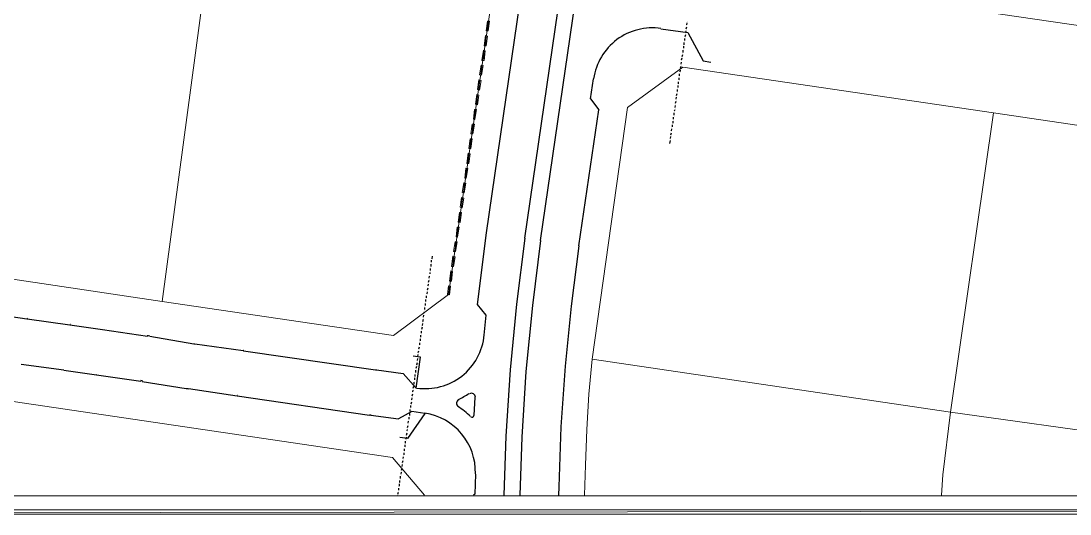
# Model space of a CAD drawing. Header units: inches. Extents: x 5 to 844, y 8 to 596.
# Drawn here: x 264.5 to 529.2, y 8.1 to 132.5 of the extents above; entities that cross this region are included whole.
import ezdxf

# ---------------------------------------------------------------- set-up
doc = ezdxf.new("R2010")
doc.units = ezdxf.units.IN
doc.header["$MEASUREMENT"] = 0
doc.layers.add('PDF_Geometry', color=7, linetype='Continuous', true_color=0x989898)

msp = doc.modelspace()

# ---------------------------------------------------------------- linework, layer by layer
at = {"layer": 'PDF_Geometry', "lineweight": 25}
for points in [[(395.61, 77.15), (456.16, 492.93), (456.29, 494.48)], [(391.62, 77.67), (451.53, 489.72), (451.92, 491.65)], [(379.67, 60.95), (381.98, 79.08), (410.91, 278.23)], [(425.95, 130.51), (432.76, 129.61)], [(432.25, 129.61), (432.38, 129.99)], [(432.38, 130.51), (432.51, 131.02)], [(432.38, 130.25), (432.38, 130.25)], [(432.51, 131.54), (432.64, 132.05)], [(432.51, 131.28), (432.51, 131.28)], [(432.64, 132.31), (432.64, 132.31)], [(431.99, 127.55), (431.99, 128.07)], [(431.99, 127.29), (431.99, 127.29)], [(432.12, 128.58), (432.25, 129.09)], [(432.12, 128.32), (432.12, 128.32)], [(432.25, 129.35), (432.25, 129.35)], [(432.76, 129.61), (436.62, 122.41), (438.55, 122.15)], [(431.61, 125.37), (431.61, 125.37)], [(431.61, 124.59), (431.61, 125.11)], [(431.74, 126.39), (431.74, 126.39)], [(431.74, 125.62), (431.74, 126.14)], [(431.86, 126.52), (431.86, 127.04)], [(431.09, 121.64), (431.22, 122.15)], [(431.22, 122.67), (431.35, 123.18)], [(431.22, 122.41), (431.22, 122.41)], [(431.35, 123.57), (431.48, 124.08)], [(431.35, 123.31), (431.35, 123.31)], [(431.48, 124.34), (431.48, 124.34)], [(430.71, 118.68), (430.71, 119.19)], [(430.84, 119.71), (430.96, 120.09)], [(430.84, 119.45), (430.84, 119.45)], [(430.96, 120.61), (431.09, 121.12)], [(430.96, 120.35), (430.96, 120.35)], [(431.09, 121.38), (431.09, 121.38)], [(408.21, 112.89), (408.98, 117.91)], [(430.45, 116.62), (430.45, 117.14)], [(430.58, 117.65), (430.58, 118.17)], [(430.58, 117.39), (430.58, 117.39)], [(430.71, 118.42), (430.71, 118.42)], [(429.94, 113.67), (430.06, 114.18)], [(430.06, 114.44), (430.06, 114.44)], [(430.19, 115.47), (430.19, 115.47)], [(430.19, 114.69), (430.19, 115.21)], [(430.32, 116.49), (430.32, 116.49)], [(430.32, 115.72), (430.32, 116.24)], [(408.21, 112.89), (410.27, 110.07)], [(429.55, 110.71), (429.68, 111.22)], [(429.68, 111.74), (429.81, 112.25)], [(429.68, 111.48), (429.68, 111.48)], [(429.81, 112.77), (429.94, 113.28)], [(429.81, 112.51), (429.81, 112.51)], [(429.94, 113.41), (429.94, 113.41)], [(405.25, 75.74), (410.27, 110.07)], [(429.29, 108.78), (429.29, 109.29)], [(429.42, 109.81), (429.55, 110.19)], [(429.42, 109.55), (429.42, 109.55)], [(429.55, 110.45), (429.55, 110.45)], [(428.91, 106.59), (428.91, 106.59)], [(428.91, 105.82), (428.91, 106.34)], [(429.04, 107.49), (429.04, 107.49)], [(429.04, 106.72), (429.04, 107.24)], [(429.16, 107.75), (429.16, 108.27)], [(429.29, 108.52), (429.29, 108.52)], [(428.39, 102.87), (428.52, 103.38)], [(428.52, 103.77), (428.65, 104.28)], [(428.52, 103.51), (428.52, 103.51)], [(428.65, 104.79), (428.78, 105.31)], [(428.65, 104.54), (428.65, 104.54)], [(428.78, 105.57), (428.78, 105.57)], [(428.26, 101.58), (428.39, 102.35)], [(428.39, 102.61), (428.39, 102.61)], [(391.62, 77.67), (389.57, 61.08), (387.89, 44.5), (386.87, 27.78), (386.35, 12.87)], [(395.61, 77.15), (393.55, 60.7), (391.88, 44.11), (390.85, 27.53), (390.34, 12.87)], [(405.25, 75.74), (403.32, 60.57), (401.78, 45.4), (400.75, 30.1), (400.24, 14.93), (400.11, 12.87)], [(368.1, 71.63), (368.1, 72.14)], [(368.22, 72.52), (368.35, 73.17)], [(368.22, 72.27), (368.22, 72.27)], [(367.71, 69.31), (367.71, 69.31)], [(367.71, 68.67), (367.71, 69.05)], [(367.84, 70.34), (367.84, 70.34)], [(367.84, 69.57), (367.84, 70.08)], [(367.97, 70.6), (367.97, 71.11)], [(368.1, 71.37), (368.1, 71.37)], [(367.32, 66.61), (367.45, 67.13)], [(367.32, 66.35), (367.32, 66.35)], [(367.45, 67.64), (367.58, 68.15)], [(367.45, 67.38), (367.45, 67.38)], [(367.58, 68.41), (367.58, 68.41)], [(366.94, 63.65), (367.07, 64.17)], [(367.07, 64.68), (367.2, 65.2)], [(367.07, 64.43), (367.07, 64.43)], [(367.2, 65.71), (367.32, 66.1)], [(367.2, 65.45), (367.2, 65.45)], [(366.55, 60.7), (366.55, 61.21)], [(366.68, 61.73), (366.68, 62.24)], [(366.68, 61.47), (366.68, 61.47)], [(366.81, 62.63), (366.81, 63.14)], [(366.81, 62.37), (366.81, 62.37)], [(366.94, 63.4), (366.94, 63.4)], [(381.34, 53.24), (381.85, 58.25), (379.67, 60.95)], [(257.92, 58.51), (265.89, 57.35)], [(366.17, 58.77), (366.3, 59.15)], [(366.17, 58.51), (366.17, 58.51)], [(366.3, 59.41), (366.3, 59.41)], [(366.42, 60.44), (366.42, 60.44)], [(366.42, 59.67), (366.42, 60.18)], [(266.02, 57.35), (276.81, 55.81)], [(276.81, 55.81), (285.04, 54.65)], [(365.78, 55.68), (365.91, 56.2)], [(365.91, 56.71), (366.04, 57.23)], [(365.91, 56.45), (365.91, 56.45)], [(366.04, 57.74), (366.17, 58.25)], [(366.04, 57.48), (366.04, 57.48)], [(285.04, 54.65), (296.36, 52.98)], [(297, 52.98), (308.06, 51.05)], [(365.4, 52.73), (365.4, 53.24)], [(365.52, 53.75), (365.52, 54.27)], [(365.52, 53.5), (365.52, 53.5)], [(365.65, 54.78), (365.78, 55.3)], [(365.65, 54.53), (365.65, 54.53)], [(365.78, 55.55), (365.78, 55.55)], [(308.31, 51.05), (320.53, 49.38)], [(365.01, 50.54), (365.01, 50.54)], [(365.14, 51.57), (365.14, 51.57)], [(365.14, 50.8), (365.14, 51.31)], [(365.27, 51.83), (365.27, 52.34)], [(365.4, 52.47), (365.4, 52.47)], [(320.66, 49.25), (320.66, 49.25), (353.95, 44.5)], [(364.24, 39.87), (365.27, 47.71), (363.47, 47.97)], [(364.62, 47.84), (364.75, 48.35)], [(364.75, 48.87), (364.88, 49.25)], [(364.75, 48.61), (364.75, 48.61)], [(364.88, 49.77), (365.01, 50.28)], [(364.88, 49.51), (364.88, 49.51)], [(264.47, 45.91), (275.27, 44.5)], [(364.24, 44.88), (364.37, 45.4)], [(364.37, 45.78), (364.5, 46.3)], [(364.37, 45.65), (364.37, 45.65)], [(364.5, 46.81), (364.62, 47.33)], [(364.5, 46.55), (364.5, 46.55)], [(364.62, 47.58), (364.62, 47.58)], [(275.27, 44.37), (283.5, 43.21)], [(283.5, 43.21), (294.69, 41.67)], [(354.21, 44.5), (354.21, 44.5), (360.9, 43.6)], [(364.24, 39.87), (360.9, 43.6)], [(363.85, 42.57), (363.85, 42.57)], [(363.85, 41.93), (363.85, 42.44)], [(363.98, 42.83), (363.98, 43.34)], [(364.11, 43.85), (364.11, 44.37)], [(364.11, 43.6), (364.11, 43.6)], [(364.24, 44.63), (364.24, 44.63)], [(295.07, 41.54), (306.13, 39.74)], [(306.77, 39.74), (318.98, 37.94)], [(363.47, 39.87), (363.6, 40.38)], [(363.6, 40.64), (363.6, 40.64)], [(363.72, 41.67), (363.72, 41.67)], [(363.72, 40.9), (363.72, 41.41)], [(318.98, 37.94), (352.41, 33.06)], [(363.08, 36.91), (363.21, 37.43)], [(363.21, 37.94), (363.34, 38.46)], [(363.21, 37.68), (363.21, 37.68)], [(363.34, 38.97), (363.47, 39.36)], [(363.34, 38.71), (363.34, 38.71)], [(363.47, 39.61), (363.47, 39.61)], [(379.02, 37.56), (378.77, 32.93)], [(362.7, 33.96), (362.7, 34.47)], [(362.82, 34.98), (362.82, 35.5)], [(362.82, 34.73), (362.82, 34.73)], [(362.95, 35.88), (363.08, 36.4)], [(362.95, 35.76), (362.95, 35.76)], [(363.08, 36.66), (363.08, 36.66)], [(352.8, 33.06), (359.74, 32.16)], [(366.42, 33.44), (363.08, 33.96), (359.74, 32.16)], [(366.42, 33.44), (362.05, 27.14), (360.12, 27.4)], [(362.44, 32.67), (362.44, 32.67)], [(362.44, 32.03), (362.44, 32.54)], [(362.57, 33.7), (362.57, 33.7)], [(362.57, 32.93), (362.57, 33.44)], [(361.92, 29.07), (362.05, 29.46)], [(362.05, 29.97), (362.18, 30.48)], [(362.05, 29.71), (362.05, 29.71)], [(362.18, 31), (362.31, 31.51)], [(362.18, 30.74), (362.18, 30.74)], [(362.31, 31.77), (362.31, 31.77)], [(361.54, 25.98), (361.54, 26.5)], [(361.67, 27.01), (361.8, 27.53)], [(361.67, 26.76), (361.67, 26.76)], [(361.8, 28.04), (361.92, 28.56)], [(361.8, 27.78), (361.8, 27.78)], [(361.92, 28.81), (361.92, 28.81)], [(361.28, 24.06), (361.28, 24.57)], [(361.41, 25.08), (361.41, 25.6)], [(361.41, 24.83), (361.41, 24.83)], [(361.54, 25.86), (361.54, 25.86)], [(360.77, 21.1), (360.9, 21.61)], [(360.9, 22.13), (361.02, 22.51)], [(360.9, 21.87), (360.9, 21.87)], [(361.02, 22.77), (361.02, 22.77)], [(361.15, 23.8), (361.15, 23.8)], [(361.15, 23.03), (361.15, 23.54)], [(360.38, 18.14), (360.51, 18.66)], [(360.51, 19.17), (360.64, 19.56)], [(360.51, 18.91), (360.51, 18.91)], [(360.64, 20.07), (360.77, 20.58)], [(360.64, 19.81), (360.64, 19.81)], [(360.77, 20.84), (360.77, 20.84)], [(360.12, 16.08), (360.12, 16.6)], [(360.12, 15.96), (360.12, 15.96)], [(360.25, 17.11), (360.25, 17.63)], [(360.25, 16.86), (360.25, 16.86)], [(360.38, 17.88), (360.38, 17.88)], [(379.15, 18.14), (379.02, 13.13)], [(359.61, 13.13), (359.74, 13.64)], [(359.74, 13.9), (359.74, 13.9)], [(359.87, 14.93), (359.87, 14.93)], [(359.87, 14.16), (359.87, 14.67)], [(360, 15.18), (360, 15.7)], [(359.61, 12.87), (359.61, 12.87)], [(379.02, 13.13), (378.64, 12.87)]]:
    msp.add_lwpolyline(points, dxfattribs=at)
at = {"layer": 'PDF_Geometry', "lineweight": 0}
for points in [[(440.61, 275.4), (423.51, 159.56), (433.79, 145.68), (590.77, 122.67), (604.66, 133.08), (621.63, 248.79), (531.12, 262.03), (440.61, 275.4)], [(274.63, 157.38), (225.65, 159.18), (227.96, 155.45), (232.46, 147.09), (236.19, 138.48), (239.15, 129.48), (241.46, 120.22), (242.87, 110.84), (243.52, 101.45), (243.39, 91.94), (242.49, 82.55), (253.29, 68.67), (300.08, 61.73), (312.68, 155.96), (274.63, 157.38)], [(328.37, 155.32), (312.68, 155.96), (300.08, 61.73), (358.45, 53.11), (372.34, 63.53), (385.45, 153.14), (328.37, 155.32)], [(431.48, 120.87), (417.59, 110.71), (408.59, 47.2), (499.1, 33.83), (509.9, 109.29), (431.48, 120.87)], [(509.9, 109.29), (499.1, 33.83), (588.46, 21.36), (588.71, 23.67), (590.64, 39.74), (597.2, 84.1), (586.78, 97.98), (509.9, 109.29)], [(408.59, 47.2), (407.82, 38.33), (407.31, 29.46), (406.92, 20.46), (406.67, 12.87)], [(496.79, 12.87), (497.18, 18.01), (499.1, 33.83), (408.59, 47.2)], [(366.3, 12.87), (358.2, 22.38), (254.96, 37.56), (254.83, 17.63), (256.5, 12.87)], [(499.1, 33.83), (497.18, 18.01), (496.79, 12.87)], [(587.94, 12.87), (588.46, 21.36), (499.1, 33.83)]]:
    msp.add_lwpolyline(points, dxfattribs=at)
at = {"layer": 'PDF_Geometry', "color": 4, "lineweight": 0}
for points in [[(382.24, 132.44), (382.37, 129.99), (381.85, 129.99), (382.24, 132.44)], [(382.75, 132.44), (382.24, 132.44), (382.37, 129.99), (382.75, 132.44)], [(381.72, 128.84), (381.85, 126.27), (381.34, 126.27), (381.72, 128.84)], [(382.24, 128.71), (381.72, 128.84), (381.85, 126.27), (382.24, 128.71)], [(381.21, 125.11), (381.34, 122.54), (380.82, 122.54), (381.21, 125.11)], [(381.6, 124.98), (381.21, 125.11), (381.34, 122.54), (381.6, 124.98)], [(380.57, 121.38), (380.7, 118.81), (380.18, 118.94), (380.57, 121.38)], [(381.08, 121.25), (380.57, 121.38), (380.7, 118.81), (381.08, 121.25)], [(380.05, 117.65), (380.18, 115.08), (379.67, 115.21), (380.05, 117.65)], [(380.57, 117.52), (380.05, 117.65), (380.18, 115.08), (380.57, 117.52)], [(379.54, 113.92), (379.67, 111.35), (379.15, 111.48), (379.54, 113.92)], [(380.05, 113.79), (379.54, 113.92), (379.67, 111.35), (380.05, 113.79)], [(378.9, 110.19), (379.02, 107.62), (378.64, 107.75), (378.9, 110.19)], [(379.41, 110.19), (378.9, 110.19), (379.02, 107.62), (379.41, 110.19)], [(378.38, 106.47), (378.51, 104.02), (378, 104.02), (378.38, 106.47)], [(378.9, 106.47), (378.38, 106.47), (378.51, 104.02), (378.9, 106.47)], [(377.87, 102.74), (378, 100.3), (377.48, 100.3), (377.87, 102.74)], [(378.38, 102.74), (377.87, 102.74), (378, 100.3), (378.38, 102.74)], [(377.35, 99.14), (377.48, 96.57), (376.97, 96.57), (377.35, 99.14)], [(377.87, 99.01), (377.35, 99.14), (377.48, 96.57), (377.87, 99.01)], [(376.71, 95.41), (376.84, 92.84), (376.45, 92.84), (376.71, 95.41)], [(377.22, 95.28), (376.71, 95.41), (376.84, 92.84), (377.22, 95.28)], [(376.2, 91.68), (376.32, 89.11), (375.81, 89.24), (376.2, 91.68)], [(376.71, 91.55), (376.2, 91.68), (376.32, 89.11), (376.71, 91.55)], [(375.68, 87.95), (375.81, 85.38), (375.3, 85.51), (375.68, 87.95)], [(376.2, 87.82), (375.68, 87.95), (375.81, 85.38), (376.2, 87.82)], [(375.17, 84.22), (375.3, 81.65), (374.78, 81.78), (375.17, 84.22)], [(375.68, 84.22), (375.17, 84.22), (375.3, 81.65), (375.68, 84.22)], [(374.52, 80.5), (374.65, 77.92), (374.27, 78.05), (374.52, 80.5)], [(375.04, 80.5), (374.52, 80.5), (374.65, 77.92), (375.04, 80.5)], [(374.01, 76.77), (374.14, 74.32), (373.62, 74.32), (374.01, 76.77)], [(374.52, 76.77), (374.01, 76.77), (374.14, 74.32), (374.52, 76.77)], [(373.5, 73.17), (373.62, 70.6), (373.11, 70.6), (373.5, 73.17)], [(374.01, 73.04), (373.5, 73.17), (373.62, 70.6), (374.01, 73.04)], [(372.98, 69.44), (373.11, 66.87), (372.6, 66.87), (372.98, 69.44)], [(373.37, 69.31), (372.98, 69.44), (373.11, 66.87), (373.37, 69.31)], [(372.34, 65.71), (372.6, 63.4), (372.08, 63.53), (372.34, 65.71)], [(372.85, 65.58), (372.34, 65.71), (372.6, 63.4), (372.85, 65.58)], [(372.6, 63.4), (372.08, 63.53)]]:
    msp.add_lwpolyline(points, dxfattribs=at)
at = {"layer": 'PDF_Geometry', "color": 7, "lineweight": 0}
for points in [[(10.56, 12.74), (712.05, 12.74)], [(6.31, 9.14), (5.16, 8.11), (712.05, 9.11)], [(5.16, 8.11), (712.05, 9.11)], [(712.05, 8.11), (5.16, 8.11)], [(712.05, 9.14), (6.31, 9.14)]]:
    msp.add_lwpolyline(points, dxfattribs=at)
at = {"layer": 'PDF_Geometry', "lineweight": 25}
for centre, radius, start, end in [((423.83, 115.79), 14.98, 81.7227, 171.732), ((275.62, 46.92), 9.07, 81.4829, 81.8653), ((292.38, 25.25), 28.11, 80.6096, 81.9398), ((366.49, 54.72), 14.98, 261.6941, 354.5126), ((309.95, 62.53), 11.6, 260.7108, 262.0949), ((274.94, 41.55), 2.97, 82.9807, 83.6368), ((355.74, 56.08), 11.72, 261.7675, 262.808), ((292.2, 24.07), 17.87, 80.6679, 81.9238), ((309.84, 61.79), 22.3, 260.5441, 261.989), ((366.49, 54.73), 19.61, 295.4128, 304.3795), ((378.19, 37.62), 0.964, 356.2205, 124.3899), ((375.36, 36.08), 0.964, 115.4144, 237.4222), ((364.17, 18.72), 19.61, 45.4729, 57.4308), ((355.78, 56.42), 23.49, 261.7721, 262.8124), ((364.18, 18.72), 14.98, 358.3173, 81.5588)]:
    msp.add_arc(centre, radius, start, end, dxfattribs=at)
msp.add_ellipse((378.32, 32.99), major_axis=(0.38, 0.242), ratio=0.999452, start_param=3.367889, end_param=5.65946, dxfattribs=at)
for points in [[(266.02, 57.49), (266.05, 57.48), (266.08, 57.48), (266.11, 57.47)], [(285.11, 54.64), (285.11, 54.64), (285.1, 54.64), (285.09, 54.64)], [(320.7, 49.35), (320.66, 49.35), (320.63, 49.36), (320.59, 49.36)], [(283.48, 43.23), (283.48, 43.23), (283.47, 43.23), (283.47, 43.23)], [(319.11, 37.99), (319.09, 38), (319.07, 38), (319.04, 38)]]:
    msp.add_open_spline(points, degree=3, dxfattribs=at)

doc.saveas('drawing.dxf')
